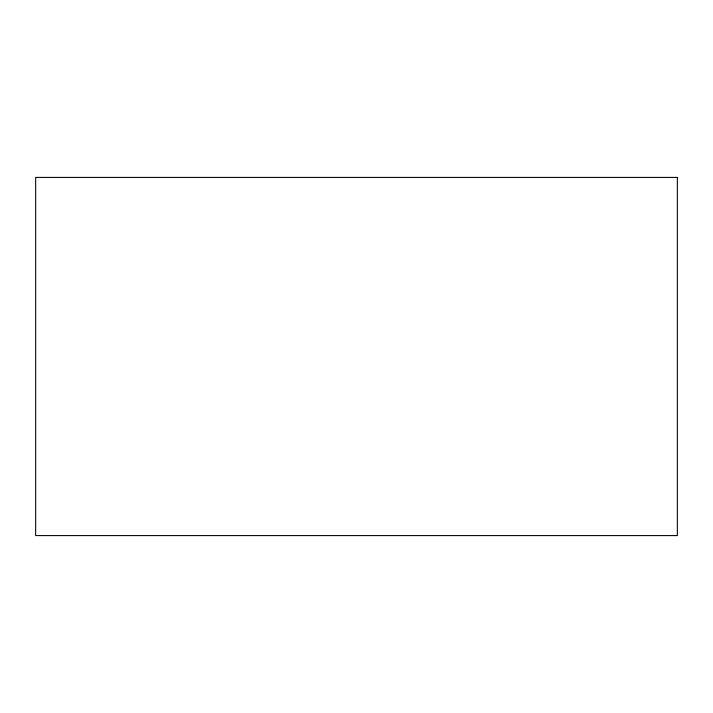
<?xml version="1.0" encoding="UTF-8"?>
<svg xmlns="http://www.w3.org/2000/svg" width="713" height="713" viewBox="0 0 713 713"><rect width="100%" height="100%" fill="white"/><g stroke="black" fill="none" stroke-linecap="round" stroke-linejoin="round"><path stroke-width="1.07" d="M677.35 177.421L35.65 177.421L35.65 535.579L677.35 535.579L677.35 177.421"/></g></svg>
